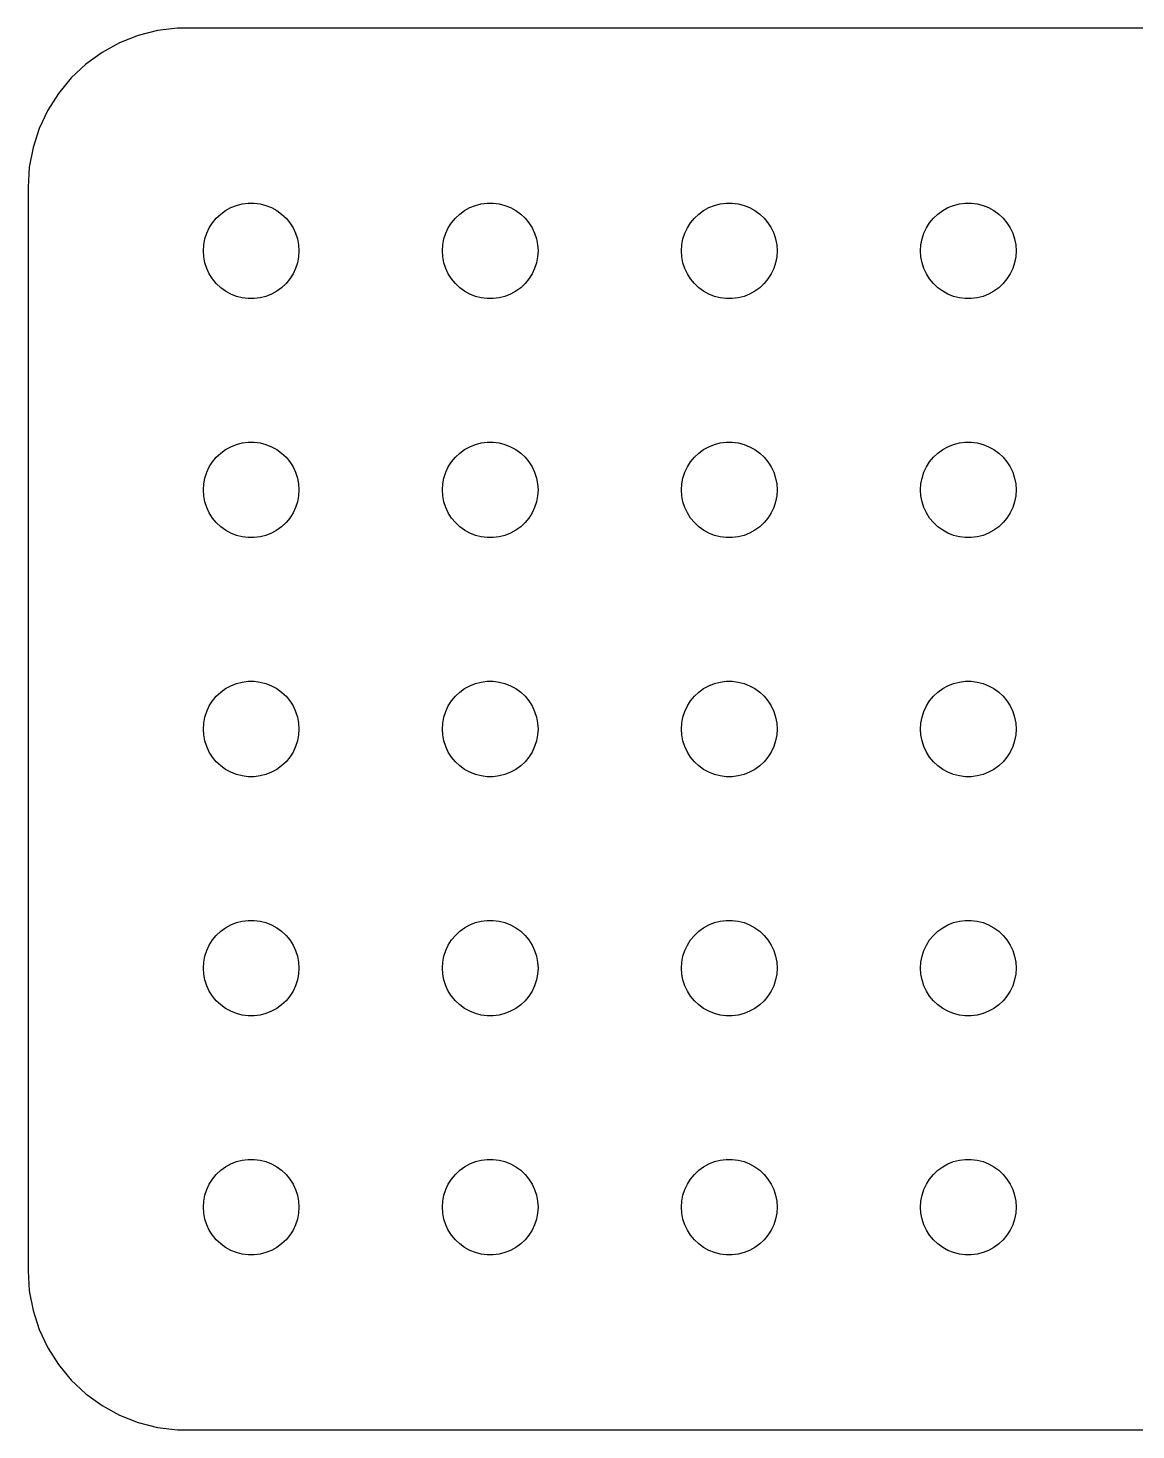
# Model space of a CAD drawing. Header units: metres. Extents: x -37 to 37, y 248 to 508.
# Drawn here: x -37 to -2.24, y 410.01 to 453.99 of the extents above; entities that cross this region are included whole.
import ezdxf

# ---------------------------------------------------------------- set-up
doc = ezdxf.new("R2010")
doc.units = ezdxf.units.M

msp = doc.modelspace()

# ---------------------------------------------------------------- linework, layer by layer
for p, q in [((-32.9369, 453.911), (-33.5451, 453.755)), ((-32.3139, 453.99), (-32.9369, 453.911)), ((32.3139, 453.99), (-32.3139, 453.99)), ((-34.1289, 453.524), (-34.6791, 453.222)), ((-33.5451, 453.755), (-34.1289, 453.524)), ((-34.6791, 453.222), (-35.1871, 452.853)), ((-35.1871, 452.853), (-35.6448, 452.423)), ((-35.6448, 452.423), (-36.0451, 451.939)), ((-36.0451, 451.939), (-36.3815, 451.409)), ((-36.3815, 451.409), (-36.6489, 450.841)), ((-36.6489, 450.841), (-36.8429, 450.243)), ((-36.8429, 450.243), (-36.9606, 449.627)), ((-36.9606, 449.627), (-37, 449)), ((-37, 449), (-37, 415)), ((-30.9561, 448.156), (-30.8037, 448.266)), ((-30.8037, 448.266), (-30.6387, 448.357)), ((-30.6387, 448.357), (-30.4635, 448.427)), ((-30.4635, 448.427), (-30.2811, 448.473)), ((-30.2811, 448.473), (-30.0942, 448.497)), ((-30.0942, 448.497), (-29.9058, 448.497)), ((-29.9058, 448.497), (-29.7189, 448.473)), ((-29.7189, 448.473), (-29.5365, 448.427)), ((-29.5365, 448.427), (-29.3613, 448.357)), ((-29.3613, 448.357), (-29.1963, 448.266)), ((-29.1963, 448.266), (-29.0439, 448.156)), ((-23.4561, 448.156), (-23.3037, 448.266)), ((-23.3037, 448.266), (-23.1387, 448.357)), ((-23.1387, 448.357), (-22.9635, 448.427)), ((-22.9635, 448.427), (-22.7811, 448.473)), ((-22.7811, 448.473), (-22.5942, 448.497)), ((-22.5942, 448.497), (-22.4058, 448.497)), ((-22.4058, 448.497), (-22.2189, 448.473)), ((-22.2189, 448.473), (-22.0365, 448.427)), ((-22.0365, 448.427), (-21.8613, 448.357)), ((-21.8613, 448.357), (-21.6963, 448.266)), ((-21.6963, 448.266), (-21.5439, 448.156)), ((-15.9561, 448.156), (-15.8037, 448.266)), ((-15.8037, 448.266), (-15.6387, 448.357)), ((-15.6387, 448.357), (-15.4635, 448.427)), ((-15.4635, 448.427), (-15.2811, 448.473)), ((-15.2811, 448.473), (-15.0942, 448.497)), ((-15.0942, 448.497), (-14.9058, 448.497)), ((-14.9058, 448.497), (-14.7189, 448.473)), ((-14.7189, 448.473), (-14.5365, 448.427)), ((-14.5365, 448.427), (-14.3613, 448.357)), ((-14.3613, 448.357), (-14.1963, 448.266)), ((-14.1963, 448.266), (-14.0439, 448.156)), ((-8.45613, 448.156), (-8.30373, 448.266)), ((-8.30373, 448.266), (-8.13866, 448.357)), ((-8.13866, 448.357), (-7.96352, 448.427)), ((-7.96352, 448.427), (-7.78107, 448.473)), ((-7.78107, 448.473), (-7.59418, 448.497)), ((-7.59418, 448.497), (-7.40581, 448.497)), ((-7.40581, 448.497), (-7.21892, 448.473)), ((-7.21892, 448.473), (-7.03647, 448.427)), ((-7.03647, 448.427), (-6.86133, 448.357)), ((-6.86133, 448.357), (-6.69626, 448.266)), ((-6.69626, 448.266), (-6.54385, 448.156)), ((-31.3947, 447.552), (-31.3145, 447.723)), ((-31.3145, 447.723), (-31.2135, 447.882)), ((-31.2135, 447.882), (-31.0934, 448.027)), ((-31.0934, 448.027), (-30.9561, 448.156)), ((-29.0439, 448.156), (-28.9065, 448.027)), ((-28.9065, 448.027), (-28.7865, 447.882)), ((-28.7865, 447.882), (-28.6855, 447.723)), ((-28.6855, 447.723), (-28.6053, 447.552)), ((-23.8947, 447.552), (-23.8145, 447.723)), ((-23.8145, 447.723), (-23.7135, 447.882)), ((-23.7135, 447.882), (-23.5934, 448.027)), ((-23.5934, 448.027), (-23.4561, 448.156)), ((-21.5439, 448.156), (-21.4065, 448.027)), ((-21.4065, 448.027), (-21.2865, 447.882)), ((-21.2865, 447.882), (-21.1855, 447.723)), ((-21.1855, 447.723), (-21.1053, 447.552)), ((-16.3947, 447.552), (-16.3145, 447.723)), ((-16.3145, 447.723), (-16.2135, 447.882)), ((-16.2135, 447.882), (-16.0934, 448.027)), ((-16.0934, 448.027), (-15.9561, 448.156)), ((-14.0439, 448.156), (-13.9065, 448.027)), ((-13.9065, 448.027), (-13.7865, 447.882)), ((-13.7865, 447.882), (-13.6855, 447.723)), ((-13.6855, 447.723), (-13.6053, 447.552)), ((-8.89465, 447.552), (-8.81445, 447.723)), ((-8.81445, 447.723), (-8.71352, 447.882)), ((-8.71352, 447.882), (-8.59344, 448.027)), ((-8.59344, 448.027), (-8.45613, 448.156)), ((-6.54385, 448.156), (-6.40654, 448.027)), ((-6.40654, 448.027), (-6.28647, 447.882)), ((-6.28647, 447.882), (-6.18553, 447.723)), ((-6.18553, 447.723), (-6.10533, 447.552)), ((-31.4882, 447.188), (-31.4529, 447.373)), ((-31.4529, 447.373), (-31.3947, 447.552)), ((-28.6053, 447.552), (-28.5471, 447.373)), ((-28.5471, 447.373), (-28.5118, 447.188)), ((-23.9882, 447.188), (-23.9529, 447.373)), ((-23.9529, 447.373), (-23.8947, 447.552)), ((-21.1053, 447.552), (-21.0471, 447.373)), ((-21.0471, 447.373), (-21.0118, 447.188)), ((-16.4882, 447.188), (-16.4529, 447.373)), ((-16.4529, 447.373), (-16.3947, 447.552)), ((-13.6053, 447.552), (-13.5471, 447.373)), ((-13.5471, 447.373), (-13.5118, 447.188)), ((-8.98816, 447.188), (-8.95287, 447.373)), ((-8.95287, 447.373), (-8.89465, 447.552)), ((-6.10533, 447.552), (-6.04712, 447.373)), ((-6.04712, 447.373), (-6.01183, 447.188)), ((-31.5, 447), (-31.4882, 447.188)), ((-31.4882, 446.812), (-31.5, 447)), ((-28.5118, 447.188), (-28.5, 447)), ((-28.5, 447), (-28.5118, 446.812)), ((-24, 447), (-23.9882, 447.188)), ((-23.9882, 446.812), (-24, 447)), ((-21.0118, 447.188), (-21, 447)), ((-21, 447), (-21.0118, 446.812)), ((-16.5, 447), (-16.4882, 447.188)), ((-16.4882, 446.812), (-16.5, 447)), ((-13.5118, 447.188), (-13.5, 447)), ((-13.5, 447), (-13.5118, 446.812)), ((-9, 447), (-8.98816, 447.188)), ((-8.98816, 446.812), (-9, 447)), ((-6.01183, 447.188), (-6, 447)), ((-6, 447), (-6.01183, 446.812)), ((-31.4529, 446.627), (-31.4882, 446.812)), ((-31.3947, 446.448), (-31.4529, 446.627)), ((-31.3145, 446.277), (-31.3947, 446.448)), ((-28.6053, 446.448), (-28.6855, 446.277)), ((-28.5471, 446.627), (-28.6053, 446.448)), ((-28.5118, 446.812), (-28.5471, 446.627)), ((-23.9529, 446.627), (-23.9882, 446.812)), ((-23.8947, 446.448), (-23.9529, 446.627)), ((-23.8145, 446.277), (-23.8947, 446.448)), ((-21.1053, 446.448), (-21.1855, 446.277)), ((-21.0471, 446.627), (-21.1053, 446.448)), ((-21.0118, 446.812), (-21.0471, 446.627)), ((-16.4529, 446.627), (-16.4882, 446.812)), ((-16.3947, 446.448), (-16.4529, 446.627)), ((-16.3145, 446.277), (-16.3947, 446.448)), ((-13.6053, 446.448), (-13.6855, 446.277)), ((-13.5471, 446.627), (-13.6053, 446.448)), ((-13.5118, 446.812), (-13.5471, 446.627)), ((-8.95287, 446.627), (-8.98816, 446.812)), ((-8.89465, 446.448), (-8.95287, 446.627)), ((-8.81445, 446.277), (-8.89465, 446.448)), ((-6.10533, 446.448), (-6.18553, 446.277)), ((-6.04712, 446.627), (-6.10533, 446.448)), ((-6.01183, 446.812), (-6.04712, 446.627)), ((-31.2135, 446.118), (-31.3145, 446.277)), ((-31.0934, 445.973), (-31.2135, 446.118)), ((-30.9561, 445.844), (-31.0934, 445.973)), ((-28.9065, 445.973), (-29.0439, 445.844)), ((-28.7865, 446.118), (-28.9065, 445.973)), ((-28.6855, 446.277), (-28.7865, 446.118)), ((-23.7135, 446.118), (-23.8145, 446.277)), ((-23.5934, 445.973), (-23.7135, 446.118)), ((-23.4561, 445.844), (-23.5934, 445.973)), ((-21.4065, 445.973), (-21.5439, 445.844)), ((-21.2865, 446.118), (-21.4065, 445.973)), ((-21.1855, 446.277), (-21.2865, 446.118)), ((-16.2135, 446.118), (-16.3145, 446.277)), ((-16.0934, 445.973), (-16.2135, 446.118)), ((-15.9561, 445.844), (-16.0934, 445.973)), ((-13.9065, 445.973), (-14.0439, 445.844)), ((-13.7865, 446.118), (-13.9065, 445.973)), ((-13.6855, 446.277), (-13.7865, 446.118)), ((-8.71352, 446.118), (-8.81445, 446.277)), ((-8.59344, 445.973), (-8.71352, 446.118)), ((-8.45613, 445.844), (-8.59344, 445.973)), ((-6.40654, 445.973), (-6.54385, 445.844)), ((-6.28647, 446.118), (-6.40654, 445.973)), ((-6.18553, 446.277), (-6.28647, 446.118)), ((-30.8037, 445.734), (-30.9561, 445.844)), ((-30.6387, 445.643), (-30.8037, 445.734)), ((-30.4635, 445.573), (-30.6387, 445.643)), ((-30.2811, 445.527), (-30.4635, 445.573)), ((-30.0942, 445.503), (-30.2811, 445.527)), ((-29.7189, 445.527), (-29.9058, 445.503)), ((-29.5365, 445.573), (-29.7189, 445.527)), ((-29.3613, 445.643), (-29.5365, 445.573)), ((-29.1963, 445.734), (-29.3613, 445.643)), ((-29.0439, 445.844), (-29.1963, 445.734)), ((-23.3037, 445.734), (-23.4561, 445.844)), ((-23.1387, 445.643), (-23.3037, 445.734)), ((-22.9635, 445.573), (-23.1387, 445.643)), ((-22.7811, 445.527), (-22.9635, 445.573)), ((-22.5942, 445.503), (-22.7811, 445.527)), ((-22.2189, 445.527), (-22.4058, 445.503)), ((-22.0365, 445.573), (-22.2189, 445.527)), ((-21.8613, 445.643), (-22.0365, 445.573)), ((-21.6963, 445.734), (-21.8613, 445.643)), ((-21.5439, 445.844), (-21.6963, 445.734)), ((-15.8037, 445.734), (-15.9561, 445.844)), ((-15.6387, 445.643), (-15.8037, 445.734)), ((-15.4635, 445.573), (-15.6387, 445.643)), ((-15.2811, 445.527), (-15.4635, 445.573)), ((-15.0942, 445.503), (-15.2811, 445.527)), ((-14.7189, 445.527), (-14.9058, 445.503)), ((-14.5365, 445.573), (-14.7189, 445.527)), ((-14.3613, 445.643), (-14.5365, 445.573)), ((-14.1963, 445.734), (-14.3613, 445.643)), ((-14.0439, 445.844), (-14.1963, 445.734)), ((-8.30373, 445.734), (-8.45613, 445.844)), ((-8.13866, 445.643), (-8.30373, 445.734)), ((-7.96352, 445.573), (-8.13866, 445.643)), ((-7.78107, 445.527), (-7.96352, 445.573)), ((-7.59418, 445.503), (-7.78107, 445.527)), ((-7.21892, 445.527), (-7.40581, 445.503)), ((-7.03647, 445.573), (-7.21892, 445.527)), ((-6.86133, 445.643), (-7.03647, 445.573)), ((-6.69626, 445.734), (-6.86133, 445.643)), ((-6.54385, 445.844), (-6.69626, 445.734)), ((-29.9058, 445.503), (-30.0942, 445.503)), ((-22.4058, 445.503), (-22.5942, 445.503)), ((-14.9058, 445.503), (-15.0942, 445.503)), ((-7.40581, 445.503), (-7.59418, 445.503)), ((-30.9561, 440.656), (-30.8037, 440.766)), ((-30.8037, 440.766), (-30.6387, 440.857)), ((-30.6387, 440.857), (-30.4635, 440.927)), ((-30.4635, 440.927), (-30.2811, 440.973)), ((-30.2811, 440.973), (-30.0942, 440.997)), ((-30.0942, 440.997), (-29.9058, 440.997)), ((-29.9058, 440.997), (-29.7189, 440.973)), ((-29.7189, 440.973), (-29.5365, 440.927)), ((-29.5365, 440.927), (-29.3613, 440.857)), ((-29.3613, 440.857), (-29.1963, 440.766)), ((-29.1963, 440.766), (-29.0439, 440.656)), ((-23.4561, 440.656), (-23.3037, 440.766)), ((-23.3037, 440.766), (-23.1387, 440.857)), ((-23.1387, 440.857), (-22.9635, 440.927)), ((-22.9635, 440.927), (-22.7811, 440.973)), ((-22.7811, 440.973), (-22.5942, 440.997)), ((-22.5942, 440.997), (-22.4058, 440.997)), ((-22.4058, 440.997), (-22.2189, 440.973)), ((-22.2189, 440.973), (-22.0365, 440.927)), ((-22.0365, 440.927), (-21.8613, 440.857)), ((-21.8613, 440.857), (-21.6963, 440.766)), ((-21.6963, 440.766), (-21.5439, 440.656)), ((-15.9561, 440.656), (-15.8037, 440.766)), ((-15.8037, 440.766), (-15.6387, 440.857)), ((-15.6387, 440.857), (-15.4635, 440.927)), ((-15.4635, 440.927), (-15.2811, 440.973)), ((-15.2811, 440.973), (-15.0942, 440.997)), ((-15.0942, 440.997), (-14.9058, 440.997)), ((-14.9058, 440.997), (-14.7189, 440.973)), ((-14.7189, 440.973), (-14.5365, 440.927)), ((-14.5365, 440.927), (-14.3613, 440.857)), ((-14.3613, 440.857), (-14.1963, 440.766)), ((-14.1963, 440.766), (-14.0439, 440.656)), ((-8.45613, 440.656), (-8.30373, 440.766)), ((-8.30373, 440.766), (-8.13866, 440.857)), ((-8.13866, 440.857), (-7.96352, 440.927)), ((-7.96352, 440.927), (-7.78107, 440.973)), ((-7.78107, 440.973), (-7.59418, 440.997)), ((-7.59418, 440.997), (-7.40581, 440.997)), ((-7.40581, 440.997), (-7.21892, 440.973)), ((-7.21892, 440.973), (-7.03647, 440.927)), ((-7.03647, 440.927), (-6.86133, 440.857)), ((-6.86133, 440.857), (-6.69626, 440.766)), ((-6.69626, 440.766), (-6.54385, 440.656)), ((-31.3145, 440.223), (-31.2135, 440.382)), ((-31.2135, 440.382), (-31.0934, 440.527)), ((-31.0934, 440.527), (-30.9561, 440.656)), ((-29.0439, 440.656), (-28.9065, 440.527)), ((-28.9065, 440.527), (-28.7865, 440.382)), ((-28.7865, 440.382), (-28.6855, 440.223)), ((-23.8145, 440.223), (-23.7135, 440.382)), ((-23.7135, 440.382), (-23.5934, 440.527)), ((-23.5934, 440.527), (-23.4561, 440.656)), ((-21.5439, 440.656), (-21.4065, 440.527)), ((-21.4065, 440.527), (-21.2865, 440.382)), ((-21.2865, 440.382), (-21.1855, 440.223)), ((-16.3145, 440.223), (-16.2135, 440.382)), ((-16.2135, 440.382), (-16.0934, 440.527)), ((-16.0934, 440.527), (-15.9561, 440.656)), ((-14.0439, 440.656), (-13.9065, 440.527)), ((-13.9065, 440.527), (-13.7865, 440.382)), ((-13.7865, 440.382), (-13.6855, 440.223)), ((-8.81445, 440.223), (-8.71352, 440.382)), ((-8.71352, 440.382), (-8.59344, 440.527)), ((-8.59344, 440.527), (-8.45613, 440.656)), ((-6.54385, 440.656), (-6.40654, 440.527)), ((-6.40654, 440.527), (-6.28647, 440.382)), ((-6.28647, 440.382), (-6.18553, 440.223)), ((-31.4882, 439.688), (-31.4529, 439.873)), ((-31.4529, 439.873), (-31.3947, 440.052)), ((-31.3947, 440.052), (-31.3145, 440.223)), ((-28.6855, 440.223), (-28.6053, 440.052)), ((-28.6053, 440.052), (-28.5471, 439.873)), ((-28.5471, 439.873), (-28.5118, 439.688)), ((-23.9882, 439.688), (-23.9529, 439.873)), ((-23.9529, 439.873), (-23.8947, 440.052)), ((-23.8947, 440.052), (-23.8145, 440.223)), ((-21.1855, 440.223), (-21.1053, 440.052)), ((-21.1053, 440.052), (-21.0471, 439.873)), ((-21.0471, 439.873), (-21.0118, 439.688)), ((-16.4882, 439.688), (-16.4529, 439.873)), ((-16.4529, 439.873), (-16.3947, 440.052)), ((-16.3947, 440.052), (-16.3145, 440.223)), ((-13.6855, 440.223), (-13.6053, 440.052)), ((-13.6053, 440.052), (-13.5471, 439.873)), ((-13.5471, 439.873), (-13.5118, 439.688)), ((-8.98816, 439.688), (-8.95287, 439.873)), ((-8.95287, 439.873), (-8.89465, 440.052)), ((-8.89465, 440.052), (-8.81445, 440.223)), ((-6.18553, 440.223), (-6.10533, 440.052)), ((-6.10533, 440.052), (-6.04712, 439.873)), ((-6.04712, 439.873), (-6.01183, 439.688)), ((-31.5, 439.5), (-31.4882, 439.688)), ((-31.4882, 439.312), (-31.5, 439.5)), ((-28.5118, 439.688), (-28.5, 439.5)), ((-28.5, 439.5), (-28.5118, 439.312)), ((-24, 439.5), (-23.9882, 439.688)), ((-23.9882, 439.312), (-24, 439.5)), ((-21.0118, 439.688), (-21, 439.5)), ((-21, 439.5), (-21.0118, 439.312)), ((-16.5, 439.5), (-16.4882, 439.688)), ((-16.4882, 439.312), (-16.5, 439.5)), ((-13.5118, 439.688), (-13.5, 439.5)), ((-13.5, 439.5), (-13.5118, 439.312)), ((-9, 439.5), (-8.98816, 439.688)), ((-8.98816, 439.312), (-9, 439.5)), ((-6.01183, 439.688), (-6, 439.5)), ((-6, 439.5), (-6.01183, 439.312)), ((-31.4529, 439.127), (-31.4882, 439.312)), ((-31.3947, 438.948), (-31.4529, 439.127)), ((-31.3145, 438.777), (-31.3947, 438.948)), ((-28.6053, 438.948), (-28.6855, 438.777)), ((-28.5471, 439.127), (-28.6053, 438.948)), ((-28.5118, 439.312), (-28.5471, 439.127)), ((-23.9529, 439.127), (-23.9882, 439.312)), ((-23.8947, 438.948), (-23.9529, 439.127)), ((-23.8145, 438.777), (-23.8947, 438.948)), ((-21.1053, 438.948), (-21.1855, 438.777)), ((-21.0471, 439.127), (-21.1053, 438.948)), ((-21.0118, 439.312), (-21.0471, 439.127)), ((-16.4529, 439.127), (-16.4882, 439.312)), ((-16.3947, 438.948), (-16.4529, 439.127)), ((-16.3145, 438.777), (-16.3947, 438.948)), ((-13.6053, 438.948), (-13.6855, 438.777)), ((-13.5471, 439.127), (-13.6053, 438.948)), ((-13.5118, 439.312), (-13.5471, 439.127)), ((-8.95287, 439.127), (-8.98816, 439.312)), ((-8.89465, 438.948), (-8.95287, 439.127)), ((-8.81445, 438.777), (-8.89465, 438.948)), ((-6.10533, 438.948), (-6.18553, 438.777)), ((-6.04712, 439.127), (-6.10533, 438.948)), ((-6.01183, 439.312), (-6.04712, 439.127)), ((-31.2135, 438.618), (-31.3145, 438.777)), ((-31.0934, 438.473), (-31.2135, 438.618)), ((-28.7865, 438.618), (-28.9065, 438.473)), ((-28.6855, 438.777), (-28.7865, 438.618)), ((-23.7135, 438.618), (-23.8145, 438.777)), ((-23.5934, 438.473), (-23.7135, 438.618)), ((-21.2865, 438.618), (-21.4065, 438.473)), ((-21.1855, 438.777), (-21.2865, 438.618)), ((-16.2135, 438.618), (-16.3145, 438.777)), ((-16.0934, 438.473), (-16.2135, 438.618)), ((-13.7865, 438.618), (-13.9065, 438.473)), ((-13.6855, 438.777), (-13.7865, 438.618)), ((-8.71352, 438.618), (-8.81445, 438.777)), ((-8.59344, 438.473), (-8.71352, 438.618)), ((-6.28647, 438.618), (-6.40654, 438.473)), ((-6.18553, 438.777), (-6.28647, 438.618)), ((-30.9561, 438.344), (-31.0934, 438.473)), ((-30.8037, 438.234), (-30.9561, 438.344)), ((-30.6387, 438.143), (-30.8037, 438.234)), ((-30.4635, 438.073), (-30.6387, 438.143)), ((-30.2811, 438.027), (-30.4635, 438.073)), ((-29.5365, 438.073), (-29.7189, 438.027)), ((-29.3613, 438.143), (-29.5365, 438.073)), ((-29.1963, 438.234), (-29.3613, 438.143)), ((-29.0439, 438.344), (-29.1963, 438.234)), ((-28.9065, 438.473), (-29.0439, 438.344)), ((-23.4561, 438.344), (-23.5934, 438.473)), ((-23.3037, 438.234), (-23.4561, 438.344)), ((-23.1387, 438.143), (-23.3037, 438.234)), ((-22.9635, 438.073), (-23.1387, 438.143)), ((-22.7811, 438.027), (-22.9635, 438.073)), ((-22.0365, 438.073), (-22.2189, 438.027)), ((-21.8613, 438.143), (-22.0365, 438.073)), ((-21.6963, 438.234), (-21.8613, 438.143)), ((-21.5439, 438.344), (-21.6963, 438.234)), ((-21.4065, 438.473), (-21.5439, 438.344)), ((-15.9561, 438.344), (-16.0934, 438.473)), ((-15.8037, 438.234), (-15.9561, 438.344)), ((-15.6387, 438.143), (-15.8037, 438.234)), ((-15.4635, 438.073), (-15.6387, 438.143)), ((-15.2811, 438.027), (-15.4635, 438.073)), ((-14.5365, 438.073), (-14.7189, 438.027)), ((-14.3613, 438.143), (-14.5365, 438.073)), ((-14.1963, 438.234), (-14.3613, 438.143)), ((-14.0439, 438.344), (-14.1963, 438.234)), ((-13.9065, 438.473), (-14.0439, 438.344)), ((-8.45613, 438.344), (-8.59344, 438.473)), ((-8.30373, 438.234), (-8.45613, 438.344)), ((-8.13866, 438.143), (-8.30373, 438.234)), ((-7.96352, 438.073), (-8.13866, 438.143)), ((-7.78107, 438.027), (-7.96352, 438.073)), ((-7.03647, 438.073), (-7.21892, 438.027)), ((-6.86133, 438.143), (-7.03647, 438.073)), ((-6.69626, 438.234), (-6.86133, 438.143)), ((-6.54385, 438.344), (-6.69626, 438.234)), ((-6.40654, 438.473), (-6.54385, 438.344)), ((-30.0942, 438.003), (-30.2811, 438.027)), ((-29.9058, 438.003), (-30.0942, 438.003)), ((-29.7189, 438.027), (-29.9058, 438.003)), ((-22.5942, 438.003), (-22.7811, 438.027)), ((-22.4058, 438.003), (-22.5942, 438.003)), ((-22.2189, 438.027), (-22.4058, 438.003)), ((-15.0942, 438.003), (-15.2811, 438.027)), ((-14.9058, 438.003), (-15.0942, 438.003)), ((-14.7189, 438.027), (-14.9058, 438.003)), ((-7.59418, 438.003), (-7.78107, 438.027)), ((-7.40581, 438.003), (-7.59418, 438.003)), ((-7.21892, 438.027), (-7.40581, 438.003)), ((-30.9561, 433.156), (-30.8037, 433.266)), ((-30.8037, 433.266), (-30.6387, 433.357)), ((-30.6387, 433.357), (-30.4635, 433.427)), ((-30.4635, 433.427), (-30.2811, 433.473)), ((-30.2811, 433.473), (-30.0942, 433.497)), ((-30.0942, 433.497), (-29.9058, 433.497)), ((-29.9058, 433.497), (-29.7189, 433.473)), ((-29.7189, 433.473), (-29.5365, 433.427)), ((-29.5365, 433.427), (-29.3613, 433.357)), ((-29.3613, 433.357), (-29.1963, 433.266)), ((-29.1963, 433.266), (-29.0439, 433.156)), ((-23.4561, 433.156), (-23.3037, 433.266)), ((-23.3037, 433.266), (-23.1387, 433.357)), ((-23.1387, 433.357), (-22.9635, 433.427)), ((-22.9635, 433.427), (-22.7811, 433.473)), ((-22.7811, 433.473), (-22.5942, 433.497)), ((-22.5942, 433.497), (-22.4058, 433.497)), ((-22.4058, 433.497), (-22.2189, 433.473)), ((-22.2189, 433.473), (-22.0365, 433.427)), ((-22.0365, 433.427), (-21.8613, 433.357)), ((-21.8613, 433.357), (-21.6963, 433.266)), ((-21.6963, 433.266), (-21.5439, 433.156)), ((-15.9561, 433.156), (-15.8037, 433.266)), ((-15.8037, 433.266), (-15.6387, 433.357)), ((-15.6387, 433.357), (-15.4635, 433.427)), ((-15.4635, 433.427), (-15.2811, 433.473)), ((-15.2811, 433.473), (-15.0942, 433.497)), ((-15.0942, 433.497), (-14.9058, 433.497)), ((-14.9058, 433.497), (-14.7189, 433.473)), ((-14.7189, 433.473), (-14.5365, 433.427)), ((-14.5365, 433.427), (-14.3613, 433.357)), ((-14.3613, 433.357), (-14.1963, 433.266)), ((-14.1963, 433.266), (-14.0439, 433.156)), ((-8.45613, 433.156), (-8.30373, 433.266)), ((-8.30373, 433.266), (-8.13866, 433.357)), ((-8.13866, 433.357), (-7.96352, 433.427)), ((-7.96352, 433.427), (-7.78107, 433.473)), ((-7.78107, 433.473), (-7.59418, 433.497)), ((-7.59418, 433.497), (-7.40581, 433.497)), ((-7.40581, 433.497), (-7.21892, 433.473)), ((-7.21892, 433.473), (-7.03647, 433.427)), ((-7.03647, 433.427), (-6.86133, 433.357)), ((-6.86133, 433.357), (-6.69626, 433.266)), ((-6.69626, 433.266), (-6.54385, 433.156)), ((-31.3145, 432.723), (-31.2135, 432.882)), ((-31.2135, 432.882), (-31.0934, 433.027)), ((-31.0934, 433.027), (-30.9561, 433.156)), ((-29.0439, 433.156), (-28.9065, 433.027)), ((-28.9065, 433.027), (-28.7865, 432.882)), ((-28.7865, 432.882), (-28.6855, 432.723)), ((-23.8145, 432.723), (-23.7135, 432.882)), ((-23.7135, 432.882), (-23.5934, 433.027)), ((-23.5934, 433.027), (-23.4561, 433.156)), ((-21.5439, 433.156), (-21.4065, 433.027)), ((-21.4065, 433.027), (-21.2865, 432.882)), ((-21.2865, 432.882), (-21.1855, 432.723)), ((-16.3145, 432.723), (-16.2135, 432.882)), ((-16.2135, 432.882), (-16.0934, 433.027)), ((-16.0934, 433.027), (-15.9561, 433.156)), ((-14.0439, 433.156), (-13.9065, 433.027)), ((-13.9065, 433.027), (-13.7865, 432.882)), ((-13.7865, 432.882), (-13.6855, 432.723)), ((-8.81445, 432.723), (-8.71352, 432.882)), ((-8.71352, 432.882), (-8.59344, 433.027)), ((-8.59344, 433.027), (-8.45613, 433.156)), ((-6.54385, 433.156), (-6.40654, 433.027)), ((-6.40654, 433.027), (-6.28647, 432.882)), ((-6.28647, 432.882), (-6.18553, 432.723)), ((-31.4882, 432.188), (-31.4529, 432.373)), ((-31.4529, 432.373), (-31.3947, 432.552)), ((-31.3947, 432.552), (-31.3145, 432.723)), ((-28.6855, 432.723), (-28.6053, 432.552)), ((-28.6053, 432.552), (-28.5471, 432.373)), ((-28.5471, 432.373), (-28.5118, 432.188)), ((-23.9882, 432.188), (-23.9529, 432.373)), ((-23.9529, 432.373), (-23.8947, 432.552)), ((-23.8947, 432.552), (-23.8145, 432.723)), ((-21.1855, 432.723), (-21.1053, 432.552)), ((-21.1053, 432.552), (-21.0471, 432.373)), ((-21.0471, 432.373), (-21.0118, 432.188)), ((-16.4882, 432.188), (-16.4529, 432.373)), ((-16.4529, 432.373), (-16.3947, 432.552)), ((-16.3947, 432.552), (-16.3145, 432.723)), ((-13.6855, 432.723), (-13.6053, 432.552)), ((-13.6053, 432.552), (-13.5471, 432.373)), ((-13.5471, 432.373), (-13.5118, 432.188)), ((-8.98816, 432.188), (-8.95287, 432.373)), ((-8.95287, 432.373), (-8.89465, 432.552)), ((-8.89465, 432.552), (-8.81445, 432.723)), ((-6.18553, 432.723), (-6.10533, 432.552)), ((-6.10533, 432.552), (-6.04712, 432.373)), ((-6.04712, 432.373), (-6.01183, 432.188)), ((-31.5, 432), (-31.4882, 432.188)), ((-31.4882, 431.812), (-31.5, 432)), ((-28.5118, 432.188), (-28.5, 432)), ((-28.5, 432), (-28.5118, 431.812)), ((-24, 432), (-23.9882, 432.188)), ((-23.9882, 431.812), (-24, 432)), ((-21.0118, 432.188), (-21, 432)), ((-21, 432), (-21.0118, 431.812)), ((-16.5, 432), (-16.4882, 432.188)), ((-16.4882, 431.812), (-16.5, 432)), ((-13.5118, 432.188), (-13.5, 432)), ((-13.5, 432), (-13.5118, 431.812)), ((-9, 432), (-8.98816, 432.188)), ((-8.98816, 431.812), (-9, 432)), ((-6.01183, 432.188), (-6, 432)), ((-6, 432), (-6.01183, 431.812)), ((-31.4529, 431.627), (-31.4882, 431.812)), ((-31.3947, 431.448), (-31.4529, 431.627)), ((-31.3145, 431.277), (-31.3947, 431.448)), ((-28.6053, 431.448), (-28.6855, 431.277)), ((-28.5471, 431.627), (-28.6053, 431.448)), ((-28.5118, 431.812), (-28.5471, 431.627)), ((-23.9529, 431.627), (-23.9882, 431.812)), ((-23.8947, 431.448), (-23.9529, 431.627)), ((-23.8145, 431.277), (-23.8947, 431.448)), ((-21.1053, 431.448), (-21.1855, 431.277)), ((-21.0471, 431.627), (-21.1053, 431.448)), ((-21.0118, 431.812), (-21.0471, 431.627)), ((-16.4529, 431.627), (-16.4882, 431.812)), ((-16.3947, 431.448), (-16.4529, 431.627)), ((-16.3145, 431.277), (-16.3947, 431.448)), ((-13.6053, 431.448), (-13.6855, 431.277)), ((-13.5471, 431.627), (-13.6053, 431.448)), ((-13.5118, 431.812), (-13.5471, 431.627)), ((-8.95287, 431.627), (-8.98816, 431.812)), ((-8.89465, 431.448), (-8.95287, 431.627)), ((-8.81445, 431.277), (-8.89465, 431.448)), ((-6.10533, 431.448), (-6.18553, 431.277)), ((-6.04712, 431.627), (-6.10533, 431.448)), ((-6.01183, 431.812), (-6.04712, 431.627)), ((-31.2135, 431.118), (-31.3145, 431.277)), ((-31.0934, 430.973), (-31.2135, 431.118)), ((-28.7865, 431.118), (-28.9065, 430.973)), ((-28.6855, 431.277), (-28.7865, 431.118)), ((-23.7135, 431.118), (-23.8145, 431.277)), ((-23.5934, 430.973), (-23.7135, 431.118)), ((-21.2865, 431.118), (-21.4065, 430.973)), ((-21.1855, 431.277), (-21.2865, 431.118)), ((-16.2135, 431.118), (-16.3145, 431.277)), ((-16.0934, 430.973), (-16.2135, 431.118)), ((-13.7865, 431.118), (-13.9065, 430.973)), ((-13.6855, 431.277), (-13.7865, 431.118)), ((-8.71352, 431.118), (-8.81445, 431.277)), ((-8.59344, 430.973), (-8.71352, 431.118)), ((-6.28647, 431.118), (-6.40654, 430.973)), ((-6.18553, 431.277), (-6.28647, 431.118)), ((-30.9561, 430.844), (-31.0934, 430.973)), ((-30.8037, 430.734), (-30.9561, 430.844)), ((-30.6387, 430.643), (-30.8037, 430.734)), ((-30.4635, 430.573), (-30.6387, 430.643)), ((-30.2811, 430.527), (-30.4635, 430.573)), ((-29.5365, 430.573), (-29.7189, 430.527)), ((-29.3613, 430.643), (-29.5365, 430.573)), ((-29.1963, 430.734), (-29.3613, 430.643)), ((-29.0439, 430.844), (-29.1963, 430.734)), ((-28.9065, 430.973), (-29.0439, 430.844)), ((-23.4561, 430.844), (-23.5934, 430.973)), ((-23.3037, 430.734), (-23.4561, 430.844)), ((-23.1387, 430.643), (-23.3037, 430.734)), ((-22.9635, 430.573), (-23.1387, 430.643)), ((-22.7811, 430.527), (-22.9635, 430.573)), ((-22.0365, 430.573), (-22.2189, 430.527)), ((-21.8613, 430.643), (-22.0365, 430.573)), ((-21.6963, 430.734), (-21.8613, 430.643)), ((-21.5439, 430.844), (-21.6963, 430.734)), ((-21.4065, 430.973), (-21.5439, 430.844)), ((-15.9561, 430.844), (-16.0934, 430.973)), ((-15.8037, 430.734), (-15.9561, 430.844)), ((-15.6387, 430.643), (-15.8037, 430.734)), ((-15.4635, 430.573), (-15.6387, 430.643)), ((-15.2811, 430.527), (-15.4635, 430.573)), ((-14.5365, 430.573), (-14.7189, 430.527)), ((-14.3613, 430.643), (-14.5365, 430.573)), ((-14.1963, 430.734), (-14.3613, 430.643)), ((-14.0439, 430.844), (-14.1963, 430.734)), ((-13.9065, 430.973), (-14.0439, 430.844)), ((-8.45613, 430.844), (-8.59344, 430.973)), ((-8.30373, 430.734), (-8.45613, 430.844)), ((-8.13866, 430.643), (-8.30373, 430.734)), ((-7.96352, 430.573), (-8.13866, 430.643)), ((-7.78107, 430.527), (-7.96352, 430.573)), ((-7.03647, 430.573), (-7.21892, 430.527)), ((-6.86133, 430.643), (-7.03647, 430.573)), ((-6.69626, 430.734), (-6.86133, 430.643)), ((-6.54385, 430.844), (-6.69626, 430.734)), ((-6.40654, 430.973), (-6.54385, 430.844)), ((-30.0942, 430.503), (-30.2811, 430.527)), ((-29.9058, 430.503), (-30.0942, 430.503)), ((-29.7189, 430.527), (-29.9058, 430.503)), ((-22.5942, 430.503), (-22.7811, 430.527)), ((-22.4058, 430.503), (-22.5942, 430.503)), ((-22.2189, 430.527), (-22.4058, 430.503)), ((-15.0942, 430.503), (-15.2811, 430.527)), ((-14.9058, 430.503), (-15.0942, 430.503)), ((-14.7189, 430.527), (-14.9058, 430.503)), ((-7.59418, 430.503), (-7.78107, 430.527)), ((-7.40581, 430.503), (-7.59418, 430.503)), ((-7.21892, 430.527), (-7.40581, 430.503)), ((-30.9561, 425.656), (-30.8037, 425.766)), ((-30.8037, 425.766), (-30.6387, 425.857)), ((-30.6387, 425.857), (-30.4635, 425.927)), ((-30.4635, 425.927), (-30.2811, 425.973)), ((-30.2811, 425.973), (-30.0942, 425.997)), ((-30.0942, 425.997), (-29.9058, 425.997)), ((-29.9058, 425.997), (-29.7189, 425.973)), ((-29.7189, 425.973), (-29.5365, 425.927)), ((-29.5365, 425.927), (-29.3613, 425.857)), ((-29.3613, 425.857), (-29.1963, 425.766)), ((-29.1963, 425.766), (-29.0439, 425.656)), ((-23.4561, 425.656), (-23.3037, 425.766)), ((-23.3037, 425.766), (-23.1387, 425.857)), ((-23.1387, 425.857), (-22.9635, 425.927)), ((-22.9635, 425.927), (-22.7811, 425.973)), ((-22.7811, 425.973), (-22.5942, 425.997)), ((-22.5942, 425.997), (-22.4058, 425.997)), ((-22.4058, 425.997), (-22.2189, 425.973)), ((-22.2189, 425.973), (-22.0365, 425.927)), ((-22.0365, 425.927), (-21.8613, 425.857)), ((-21.8613, 425.857), (-21.6963, 425.766)), ((-21.6963, 425.766), (-21.5439, 425.656)), ((-15.9561, 425.656), (-15.8037, 425.766)), ((-15.8037, 425.766), (-15.6387, 425.857)), ((-15.6387, 425.857), (-15.4635, 425.927)), ((-15.4635, 425.927), (-15.2811, 425.973)), ((-15.2811, 425.973), (-15.0942, 425.997)), ((-15.0942, 425.997), (-14.9058, 425.997)), ((-14.9058, 425.997), (-14.7189, 425.973)), ((-14.7189, 425.973), (-14.5365, 425.927)), ((-14.5365, 425.927), (-14.3613, 425.857)), ((-14.3613, 425.857), (-14.1963, 425.766)), ((-14.1963, 425.766), (-14.0439, 425.656)), ((-8.45613, 425.656), (-8.30373, 425.766)), ((-8.30373, 425.766), (-8.13866, 425.857)), ((-8.13866, 425.857), (-7.96352, 425.927)), ((-7.96352, 425.927), (-7.78107, 425.973)), ((-7.78107, 425.973), (-7.59418, 425.997)), ((-7.59418, 425.997), (-7.40581, 425.997)), ((-7.40581, 425.997), (-7.21892, 425.973)), ((-7.21892, 425.973), (-7.03647, 425.927)), ((-7.03647, 425.927), (-6.86133, 425.857)), ((-6.86133, 425.857), (-6.69626, 425.766)), ((-6.69626, 425.766), (-6.54385, 425.656)), ((-31.3145, 425.223), (-31.2135, 425.382)), ((-31.2135, 425.382), (-31.0934, 425.527)), ((-31.0934, 425.527), (-30.9561, 425.656)), ((-29.0439, 425.656), (-28.9065, 425.527)), ((-28.9065, 425.527), (-28.7865, 425.382)), ((-28.7865, 425.382), (-28.6855, 425.223)), ((-23.8145, 425.223), (-23.7135, 425.382)), ((-23.7135, 425.382), (-23.5934, 425.527)), ((-23.5934, 425.527), (-23.4561, 425.656)), ((-21.5439, 425.656), (-21.4065, 425.527)), ((-21.4065, 425.527), (-21.2865, 425.382)), ((-21.2865, 425.382), (-21.1855, 425.223)), ((-16.3145, 425.223), (-16.2135, 425.382)), ((-16.2135, 425.382), (-16.0934, 425.527)), ((-16.0934, 425.527), (-15.9561, 425.656)), ((-14.0439, 425.656), (-13.9065, 425.527)), ((-13.9065, 425.527), (-13.7865, 425.382)), ((-13.7865, 425.382), (-13.6855, 425.223)), ((-8.81445, 425.223), (-8.71352, 425.382)), ((-8.71352, 425.382), (-8.59344, 425.527)), ((-8.59344, 425.527), (-8.45613, 425.656)), ((-6.54385, 425.656), (-6.40654, 425.527)), ((-6.40654, 425.527), (-6.28647, 425.382)), ((-6.28647, 425.382), (-6.18553, 425.223)), ((-31.4882, 424.688), (-31.4529, 424.873)), ((-31.4529, 424.873), (-31.3947, 425.052)), ((-31.3947, 425.052), (-31.3145, 425.223)), ((-28.6855, 425.223), (-28.6053, 425.052)), ((-28.6053, 425.052), (-28.5471, 424.873)), ((-28.5471, 424.873), (-28.5118, 424.688)), ((-23.9882, 424.688), (-23.9529, 424.873)), ((-23.9529, 424.873), (-23.8947, 425.052)), ((-23.8947, 425.052), (-23.8145, 425.223)), ((-21.1855, 425.223), (-21.1053, 425.052)), ((-21.1053, 425.052), (-21.0471, 424.873)), ((-21.0471, 424.873), (-21.0118, 424.688)), ((-16.4882, 424.688), (-16.4529, 424.873)), ((-16.4529, 424.873), (-16.3947, 425.052)), ((-16.3947, 425.052), (-16.3145, 425.223)), ((-13.6855, 425.223), (-13.6053, 425.052)), ((-13.6053, 425.052), (-13.5471, 424.873)), ((-13.5471, 424.873), (-13.5118, 424.688)), ((-8.98816, 424.688), (-8.95287, 424.873)), ((-8.95287, 424.873), (-8.89465, 425.052)), ((-8.89465, 425.052), (-8.81445, 425.223)), ((-6.18553, 425.223), (-6.10533, 425.052)), ((-6.10533, 425.052), (-6.04712, 424.873)), ((-6.04712, 424.873), (-6.01183, 424.688)), ((-31.5, 424.5), (-31.4882, 424.688)), ((-31.4882, 424.312), (-31.5, 424.5)), ((-28.5118, 424.688), (-28.5, 424.5)), ((-28.5, 424.5), (-28.5118, 424.312)), ((-24, 424.5), (-23.9882, 424.688)), ((-23.9882, 424.312), (-24, 424.5)), ((-21.0118, 424.688), (-21, 424.5)), ((-21, 424.5), (-21.0118, 424.312)), ((-16.5, 424.5), (-16.4882, 424.688)), ((-16.4882, 424.312), (-16.5, 424.5)), ((-13.5118, 424.688), (-13.5, 424.5)), ((-13.5, 424.5), (-13.5118, 424.312)), ((-9, 424.5), (-8.98816, 424.688)), ((-8.98816, 424.312), (-9, 424.5)), ((-6.01183, 424.688), (-6, 424.5)), ((-6, 424.5), (-6.01183, 424.312)), ((-31.4529, 424.127), (-31.4882, 424.312)), ((-31.3947, 423.948), (-31.4529, 424.127)), ((-28.5471, 424.127), (-28.6053, 423.948)), ((-28.5118, 424.312), (-28.5471, 424.127)), ((-23.9529, 424.127), (-23.9882, 424.312)), ((-23.8947, 423.948), (-23.9529, 424.127)), ((-21.0471, 424.127), (-21.1053, 423.948)), ((-21.0118, 424.312), (-21.0471, 424.127)), ((-16.4529, 424.127), (-16.4882, 424.312)), ((-16.3947, 423.948), (-16.4529, 424.127)), ((-13.5471, 424.127), (-13.6053, 423.948)), ((-13.5118, 424.312), (-13.5471, 424.127)), ((-8.95287, 424.127), (-8.98816, 424.312)), ((-8.89465, 423.948), (-8.95287, 424.127)), ((-6.04712, 424.127), (-6.10533, 423.948)), ((-6.01183, 424.312), (-6.04712, 424.127)), ((-31.3145, 423.777), (-31.3947, 423.948)), ((-31.2135, 423.618), (-31.3145, 423.777)), ((-31.0934, 423.473), (-31.2135, 423.618)), ((-28.7865, 423.618), (-28.9065, 423.473)), ((-28.6855, 423.777), (-28.7865, 423.618)), ((-28.6053, 423.948), (-28.6855, 423.777)), ((-23.8145, 423.777), (-23.8947, 423.948)), ((-23.7135, 423.618), (-23.8145, 423.777)), ((-23.5934, 423.473), (-23.7135, 423.618)), ((-21.2865, 423.618), (-21.4065, 423.473)), ((-21.1855, 423.777), (-21.2865, 423.618)), ((-21.1053, 423.948), (-21.1855, 423.777)), ((-16.3145, 423.777), (-16.3947, 423.948)), ((-16.2135, 423.618), (-16.3145, 423.777)), ((-16.0934, 423.473), (-16.2135, 423.618)), ((-13.7865, 423.618), (-13.9065, 423.473)), ((-13.6855, 423.777), (-13.7865, 423.618)), ((-13.6053, 423.948), (-13.6855, 423.777)), ((-8.81445, 423.777), (-8.89465, 423.948)), ((-8.71352, 423.618), (-8.81445, 423.777)), ((-8.59344, 423.473), (-8.71352, 423.618)), ((-6.28647, 423.618), (-6.40654, 423.473)), ((-6.18553, 423.777), (-6.28647, 423.618)), ((-6.10533, 423.948), (-6.18553, 423.777)), ((-30.9561, 423.344), (-31.0934, 423.473)), ((-30.8037, 423.234), (-30.9561, 423.344)), ((-30.6387, 423.143), (-30.8037, 423.234)), ((-30.4635, 423.073), (-30.6387, 423.143)), ((-29.3613, 423.143), (-29.5365, 423.073)), ((-29.1963, 423.234), (-29.3613, 423.143)), ((-29.0439, 423.344), (-29.1963, 423.234)), ((-28.9065, 423.473), (-29.0439, 423.344)), ((-23.4561, 423.344), (-23.5934, 423.473)), ((-23.3037, 423.234), (-23.4561, 423.344)), ((-23.1387, 423.143), (-23.3037, 423.234)), ((-22.9635, 423.073), (-23.1387, 423.143)), ((-21.8613, 423.143), (-22.0365, 423.073)), ((-21.6963, 423.234), (-21.8613, 423.143)), ((-21.5439, 423.344), (-21.6963, 423.234)), ((-21.4065, 423.473), (-21.5439, 423.344)), ((-15.9561, 423.344), (-16.0934, 423.473)), ((-15.8037, 423.234), (-15.9561, 423.344)), ((-15.6387, 423.143), (-15.8037, 423.234)), ((-15.4635, 423.073), (-15.6387, 423.143)), ((-14.3613, 423.143), (-14.5365, 423.073)), ((-14.1963, 423.234), (-14.3613, 423.143)), ((-14.0439, 423.344), (-14.1963, 423.234)), ((-13.9065, 423.473), (-14.0439, 423.344)), ((-8.45613, 423.344), (-8.59344, 423.473)), ((-8.30373, 423.234), (-8.45613, 423.344)), ((-8.13866, 423.143), (-8.30373, 423.234)), ((-7.96352, 423.073), (-8.13866, 423.143)), ((-6.86133, 423.143), (-7.03647, 423.073)), ((-6.69626, 423.234), (-6.86133, 423.143)), ((-6.54385, 423.344), (-6.69626, 423.234)), ((-6.40654, 423.473), (-6.54385, 423.344)), ((-30.2811, 423.027), (-30.4635, 423.073)), ((-30.0942, 423.003), (-30.2811, 423.027)), ((-29.9058, 423.003), (-30.0942, 423.003)), ((-29.7189, 423.027), (-29.9058, 423.003)), ((-29.5365, 423.073), (-29.7189, 423.027)), ((-22.7811, 423.027), (-22.9635, 423.073)), ((-22.5942, 423.003), (-22.7811, 423.027)), ((-22.4058, 423.003), (-22.5942, 423.003)), ((-22.2189, 423.027), (-22.4058, 423.003)), ((-22.0365, 423.073), (-22.2189, 423.027)), ((-15.2811, 423.027), (-15.4635, 423.073)), ((-15.0942, 423.003), (-15.2811, 423.027)), ((-14.9058, 423.003), (-15.0942, 423.003)), ((-14.7189, 423.027), (-14.9058, 423.003)), ((-14.5365, 423.073), (-14.7189, 423.027)), ((-7.78107, 423.027), (-7.96352, 423.073)), ((-7.59418, 423.003), (-7.78107, 423.027)), ((-7.40581, 423.003), (-7.59418, 423.003)), ((-7.21892, 423.027), (-7.40581, 423.003)), ((-7.03647, 423.073), (-7.21892, 423.027)), ((-30.9561, 418.156), (-30.8037, 418.266)), ((-30.8037, 418.266), (-30.6387, 418.357)), ((-30.6387, 418.357), (-30.4635, 418.427)), ((-30.4635, 418.427), (-30.2811, 418.473)), ((-30.2811, 418.473), (-30.0942, 418.497)), ((-30.0942, 418.497), (-29.9058, 418.497)), ((-29.9058, 418.497), (-29.7189, 418.473)), ((-29.7189, 418.473), (-29.5365, 418.427)), ((-29.5365, 418.427), (-29.3613, 418.357)), ((-29.3613, 418.357), (-29.1963, 418.266)), ((-29.1963, 418.266), (-29.0439, 418.156)), ((-23.4561, 418.156), (-23.3037, 418.266)), ((-23.3037, 418.266), (-23.1387, 418.357)), ((-23.1387, 418.357), (-22.9635, 418.427)), ((-22.9635, 418.427), (-22.7811, 418.473)), ((-22.7811, 418.473), (-22.5942, 418.497)), ((-22.5942, 418.497), (-22.4058, 418.497)), ((-22.4058, 418.497), (-22.2189, 418.473)), ((-22.2189, 418.473), (-22.0365, 418.427)), ((-22.0365, 418.427), (-21.8613, 418.357)), ((-21.8613, 418.357), (-21.6963, 418.266)), ((-21.6963, 418.266), (-21.5439, 418.156)), ((-15.9561, 418.156), (-15.8037, 418.266)), ((-15.8037, 418.266), (-15.6387, 418.357)), ((-15.6387, 418.357), (-15.4635, 418.427)), ((-15.4635, 418.427), (-15.2811, 418.473)), ((-15.2811, 418.473), (-15.0942, 418.497)), ((-15.0942, 418.497), (-14.9058, 418.497)), ((-14.9058, 418.497), (-14.7189, 418.473)), ((-14.7189, 418.473), (-14.5365, 418.427)), ((-14.5365, 418.427), (-14.3613, 418.357)), ((-14.3613, 418.357), (-14.1963, 418.266)), ((-14.1963, 418.266), (-14.0439, 418.156)), ((-8.45613, 418.156), (-8.30373, 418.266)), ((-8.30373, 418.266), (-8.13866, 418.357)), ((-8.13866, 418.357), (-7.96352, 418.427)), ((-7.96352, 418.427), (-7.78107, 418.473)), ((-7.78107, 418.473), (-7.59418, 418.497)), ((-7.59418, 418.497), (-7.40581, 418.497)), ((-7.40581, 418.497), (-7.21892, 418.473)), ((-7.21892, 418.473), (-7.03647, 418.427)), ((-7.03647, 418.427), (-6.86133, 418.357)), ((-6.86133, 418.357), (-6.69626, 418.266)), ((-6.69626, 418.266), (-6.54385, 418.156)), ((-31.3145, 417.723), (-31.2135, 417.882)), ((-31.2135, 417.882), (-31.0934, 418.027)), ((-31.0934, 418.027), (-30.9561, 418.156)), ((-29.0439, 418.156), (-28.9065, 418.027)), ((-28.9065, 418.027), (-28.7865, 417.882)), ((-28.7865, 417.882), (-28.6855, 417.723)), ((-23.8145, 417.723), (-23.7135, 417.882)), ((-23.7135, 417.882), (-23.5934, 418.027)), ((-23.5934, 418.027), (-23.4561, 418.156)), ((-21.5439, 418.156), (-21.4065, 418.027)), ((-21.4065, 418.027), (-21.2865, 417.882)), ((-21.2865, 417.882), (-21.1855, 417.723)), ((-16.3145, 417.723), (-16.2135, 417.882)), ((-16.2135, 417.882), (-16.0934, 418.027)), ((-16.0934, 418.027), (-15.9561, 418.156)), ((-14.0439, 418.156), (-13.9065, 418.027)), ((-13.9065, 418.027), (-13.7865, 417.882)), ((-13.7865, 417.882), (-13.6855, 417.723)), ((-8.81445, 417.723), (-8.71352, 417.882)), ((-8.71352, 417.882), (-8.59344, 418.027)), ((-8.59344, 418.027), (-8.45613, 418.156)), ((-6.54385, 418.156), (-6.40654, 418.027)), ((-6.40654, 418.027), (-6.28647, 417.882)), ((-6.28647, 417.882), (-6.18553, 417.723)), ((-31.4882, 417.188), (-31.4529, 417.373)), ((-31.4529, 417.373), (-31.3947, 417.552)), ((-31.3947, 417.552), (-31.3145, 417.723)), ((-28.6855, 417.723), (-28.6053, 417.552)), ((-28.6053, 417.552), (-28.5471, 417.373)), ((-28.5471, 417.373), (-28.5118, 417.188)), ((-23.9882, 417.188), (-23.9529, 417.373)), ((-23.9529, 417.373), (-23.8947, 417.552)), ((-23.8947, 417.552), (-23.8145, 417.723)), ((-21.1855, 417.723), (-21.1053, 417.552)), ((-21.1053, 417.552), (-21.0471, 417.373)), ((-21.0471, 417.373), (-21.0118, 417.188)), ((-16.4882, 417.188), (-16.4529, 417.373)), ((-16.4529, 417.373), (-16.3947, 417.552)), ((-16.3947, 417.552), (-16.3145, 417.723)), ((-13.6855, 417.723), (-13.6053, 417.552)), ((-13.6053, 417.552), (-13.5471, 417.373)), ((-13.5471, 417.373), (-13.5118, 417.188)), ((-8.98816, 417.188), (-8.95287, 417.373)), ((-8.95287, 417.373), (-8.89465, 417.552)), ((-8.89465, 417.552), (-8.81445, 417.723)), ((-6.18553, 417.723), (-6.10533, 417.552)), ((-6.10533, 417.552), (-6.04712, 417.373)), ((-6.04712, 417.373), (-6.01183, 417.188)), ((-31.5, 417), (-31.4882, 417.188)), ((-31.4882, 416.812), (-31.5, 417)), ((-28.5118, 417.188), (-28.5, 417)), ((-28.5, 417), (-28.5118, 416.812)), ((-24, 417), (-23.9882, 417.188)), ((-23.9882, 416.812), (-24, 417)), ((-21.0118, 417.188), (-21, 417)), ((-21, 417), (-21.0118, 416.812)), ((-16.5, 417), (-16.4882, 417.188)), ((-16.4882, 416.812), (-16.5, 417)), ((-13.5118, 417.188), (-13.5, 417)), ((-13.5, 417), (-13.5118, 416.812)), ((-9, 417), (-8.98816, 417.188)), ((-8.98816, 416.812), (-9, 417)), ((-6.01183, 417.188), (-6, 417)), ((-6, 417), (-6.01183, 416.812)), ((-31.4529, 416.627), (-31.4882, 416.812)), ((-31.3947, 416.448), (-31.4529, 416.627)), ((-28.5471, 416.627), (-28.6053, 416.448)), ((-28.5118, 416.812), (-28.5471, 416.627)), ((-23.9529, 416.627), (-23.9882, 416.812)), ((-23.8947, 416.448), (-23.9529, 416.627)), ((-21.0471, 416.627), (-21.1053, 416.448)), ((-21.0118, 416.812), (-21.0471, 416.627)), ((-16.4529, 416.627), (-16.4882, 416.812)), ((-16.3947, 416.448), (-16.4529, 416.627)), ((-13.5471, 416.627), (-13.6053, 416.448)), ((-13.5118, 416.812), (-13.5471, 416.627)), ((-8.95287, 416.627), (-8.98816, 416.812)), ((-8.89465, 416.448), (-8.95287, 416.627)), ((-6.04712, 416.627), (-6.10533, 416.448)), ((-6.01183, 416.812), (-6.04712, 416.627)), ((-31.3145, 416.277), (-31.3947, 416.448)), ((-31.2135, 416.118), (-31.3145, 416.277)), ((-31.0934, 415.973), (-31.2135, 416.118)), ((-28.7865, 416.118), (-28.9065, 415.973)), ((-28.6855, 416.277), (-28.7865, 416.118)), ((-28.6053, 416.448), (-28.6855, 416.277)), ((-23.8145, 416.277), (-23.8947, 416.448)), ((-23.7135, 416.118), (-23.8145, 416.277)), ((-23.5934, 415.973), (-23.7135, 416.118)), ((-21.2865, 416.118), (-21.4065, 415.973)), ((-21.1855, 416.277), (-21.2865, 416.118)), ((-21.1053, 416.448), (-21.1855, 416.277)), ((-16.3145, 416.277), (-16.3947, 416.448)), ((-16.2135, 416.118), (-16.3145, 416.277)), ((-16.0934, 415.973), (-16.2135, 416.118)), ((-13.7865, 416.118), (-13.9065, 415.973)), ((-13.6855, 416.277), (-13.7865, 416.118)), ((-13.6053, 416.448), (-13.6855, 416.277)), ((-8.81445, 416.277), (-8.89465, 416.448)), ((-8.71352, 416.118), (-8.81445, 416.277)), ((-8.59344, 415.973), (-8.71352, 416.118)), ((-6.28647, 416.118), (-6.40654, 415.973)), ((-6.18553, 416.277), (-6.28647, 416.118)), ((-6.10533, 416.448), (-6.18553, 416.277)), ((-30.9561, 415.844), (-31.0934, 415.973)), ((-30.8037, 415.734), (-30.9561, 415.844)), ((-30.6387, 415.643), (-30.8037, 415.734)), ((-30.4635, 415.573), (-30.6387, 415.643)), ((-29.3613, 415.643), (-29.5365, 415.573)), ((-29.1963, 415.734), (-29.3613, 415.643)), ((-29.0439, 415.844), (-29.1963, 415.734)), ((-28.9065, 415.973), (-29.0439, 415.844)), ((-23.4561, 415.844), (-23.5934, 415.973)), ((-23.3037, 415.734), (-23.4561, 415.844)), ((-23.1387, 415.643), (-23.3037, 415.734)), ((-22.9635, 415.573), (-23.1387, 415.643)), ((-21.8613, 415.643), (-22.0365, 415.573)), ((-21.6963, 415.734), (-21.8613, 415.643)), ((-21.5439, 415.844), (-21.6963, 415.734)), ((-21.4065, 415.973), (-21.5439, 415.844)), ((-15.9561, 415.844), (-16.0934, 415.973)), ((-15.8037, 415.734), (-15.9561, 415.844)), ((-15.6387, 415.643), (-15.8037, 415.734)), ((-15.4635, 415.573), (-15.6387, 415.643)), ((-14.3613, 415.643), (-14.5365, 415.573)), ((-14.1963, 415.734), (-14.3613, 415.643)), ((-14.0439, 415.844), (-14.1963, 415.734)), ((-13.9065, 415.973), (-14.0439, 415.844)), ((-8.45613, 415.844), (-8.59344, 415.973)), ((-8.30373, 415.734), (-8.45613, 415.844)), ((-8.13866, 415.643), (-8.30373, 415.734)), ((-7.96352, 415.573), (-8.13866, 415.643)), ((-6.86133, 415.643), (-7.03647, 415.573)), ((-6.69626, 415.734), (-6.86133, 415.643)), ((-6.54385, 415.844), (-6.69626, 415.734)), ((-6.40654, 415.973), (-6.54385, 415.844)), ((-30.2811, 415.527), (-30.4635, 415.573)), ((-30.0942, 415.503), (-30.2811, 415.527)), ((-29.9058, 415.503), (-30.0942, 415.503)), ((-29.7189, 415.527), (-29.9058, 415.503)), ((-29.5365, 415.573), (-29.7189, 415.527)), ((-22.7811, 415.527), (-22.9635, 415.573)), ((-22.5942, 415.503), (-22.7811, 415.527)), ((-22.4058, 415.503), (-22.5942, 415.503)), ((-22.2189, 415.527), (-22.4058, 415.503)), ((-22.0365, 415.573), (-22.2189, 415.527)), ((-15.2811, 415.527), (-15.4635, 415.573)), ((-15.0942, 415.503), (-15.2811, 415.527)), ((-14.9058, 415.503), (-15.0942, 415.503)), ((-14.7189, 415.527), (-14.9058, 415.503)), ((-14.5365, 415.573), (-14.7189, 415.527)), ((-7.78107, 415.527), (-7.96352, 415.573)), ((-7.59418, 415.503), (-7.78107, 415.527)), ((-7.40581, 415.503), (-7.59418, 415.503)), ((-7.21892, 415.527), (-7.40581, 415.503)), ((-7.03647, 415.573), (-7.21892, 415.527)), ((-37, 415), (-36.9606, 414.373)), ((-36.9606, 414.373), (-36.8429, 413.757)), ((-36.8429, 413.757), (-36.6489, 413.159)), ((-36.6489, 413.159), (-36.3815, 412.591)), ((-36.3815, 412.591), (-36.0451, 412.061)), ((-36.0451, 412.061), (-35.6448, 411.577)), ((-35.6448, 411.577), (-35.1871, 411.147)), ((-35.1871, 411.147), (-34.6791, 410.778)), ((-34.6791, 410.778), (-34.1289, 410.476)), ((-34.1289, 410.476), (-33.5451, 410.245)), ((-33.5451, 410.245), (-32.9369, 410.089)), ((-32.9369, 410.089), (-32.3139, 410.01)), ((-32.3139, 410.01), (32.3139, 410.01))]:
    msp.add_line(p, q)

doc.saveas('drawing.dxf')
